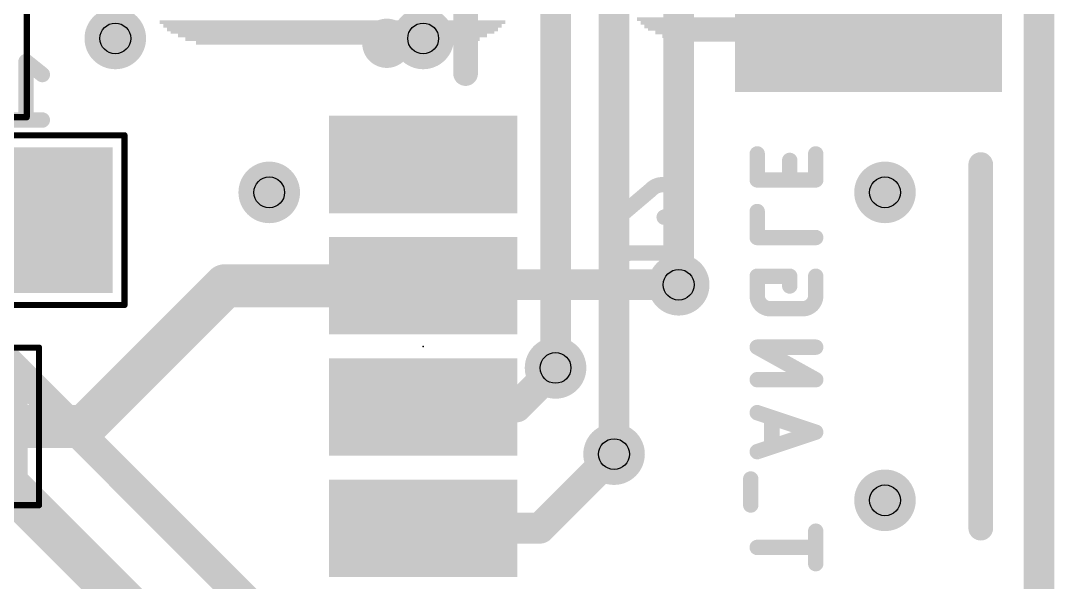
# Model space of a CAD drawing. Extents: x -28.7 to 57.9, y -15.3 to 34.1.
# Drawn here: x 19.54 to 28.07, y 10.75 to 15.39 of the extents above; entities that cross this region are included whole.
import ezdxf

# ---------------------------------------------------------------- set-up
doc = ezdxf.new("R2010")
doc.units = 0
for name, color, linetype in [('1', 12, 'CONTINUOUS'), ('16', 53, 'CONTINUOUS'), ('18', 110, 'CONTINUOUS'), ('20', 53, 'CONTINUOUS'), ('21', 41, 'CONTINUOUS'), ('22', 40, 'CONTINUOUS'), ('24', 53, 'CONTINUOUS'), ('26', 253, 'CONTINUOUS'), ('28', 253, 'CONTINUOUS'), ('30', 253, 'CONTINUOUS'), ('32', 253, 'CONTINUOUS'), ('40', 132, 'CONTINUOUS'), ('44', 253, 'CONTINUOUS'), ('52', 253, 'CONTINUOUS')]:
    doc.layers.add(name, color=color, linetype=linetype)

# ---------------------------------------------------------------- blocks, each defined once
blk = doc.blocks.new('RECT')
blk.add_solid([(-0.5, -0.5), (0.5, -0.5), (-0.5, 0.5), (0.5, 0.5)])
blk = doc.blocks.new('ROUNDV')
at = {"const_width": 0.5}
blk.add_lwpolyline([(0, -0.25, 1), (0, 0.25, 1), (0, -0.25)], format="xyb", dxfattribs=at)

msp = doc.modelspace()

# ---------------------------------------------------------------- linework, layer by layer
at = {"layer": '1'}
for points, const_width in [([(27.94, 25.4), (27.94, 0)], 0.254), ([(23.9522, 12.5222), (23.9522, 18.5913)], 0.254), ([(24.4348, 11.811), (24.4348, 18.6182)], 0.254), ([(24.9682, 13.208), (24.9682, 16.1798)], 0.254), ([(17.8308, 14.1732), (27.94, 4.064)], 0.254), ([(18.923, 12.065), (22.86, 8.128)], 0.3556)]:
    msp.add_lwpolyline(points, dxfattribs=dict(at, const_width=const_width))
at = {"layer": '1', "const_width": 0.127}
for points in [[(24.9047, 13.208, 1), (25.0317, 13.208)], [(23.8887, 12.5222, 1), (24.0157, 12.5222)], [(24.3713, 11.811, 1), (24.4983, 11.811)]]:
    msp.add_lwpolyline(points, format="xyb", dxfattribs=at)
at = {"layer": '16'}
for points, const_width in [([(27.94, 25.4), (27.94, 0)], 0.254), ([(21.2264, 13.2), (20.066, 12.0396)], 0.3556), ([(22.86, 13.2), (21.2264, 13.2)], 0.3556), ([(22.86, 13.2), (22.868, 13.208)], 0.254), ([(22.868, 13.208), (24.9682, 13.208)], 0.254), ([(23.63, 12.2), (23.9522, 12.5222)], 0.254), ([(22.86, 12.2), (23.63, 12.2)], 0.254), ([(20.066, 12.0396), (19.0712, 12.0396)], 0.3556), ([(23.8238, 11.2), (24.4348, 11.811)], 0.254), ([(22.86, 11.2), (23.8238, 11.2)], 0.254)]:
    msp.add_lwpolyline(points, dxfattribs=dict(at, const_width=const_width))
for points, const_width in [([(21.2264, 13.2889, 1), (21.2264, 13.1111)], 0.1778), ([(21.2893, 13.1371, 1), (21.1635, 13.2629)], 0.1778), ([(22.8151, 13.2449, 1), (22.9049, 13.1551)], 0.127), ([(22.868, 13.2715, 1), (22.868, 13.1445)], 0.127), ([(22.9129, 13.1631, 1), (22.8231, 13.2529)], 0.127), ([(22.86, 13.1111, 1), (22.86, 13.2889)], 0.1778), ([(24.9682, 13.1445, 1), (24.9682, 13.2715)], 0.127), ([(23.9971, 12.4773, 1), (23.9073, 12.5671)], 0.127), ([(22.86, 12.2635, 1), (22.86, 12.1365)], 0.127), ([(23.5851, 12.2449, 1), (23.6749, 12.1551)], 0.127), ([(23.63, 12.1365, 1), (23.63, 12.2635)], 0.127), ([(20.066, 11.9507, 1), (20.066, 12.1285)], 0.1778), ([(20.0031, 12.1025, 1), (20.1289, 11.9767)], 0.1778), ([(24.4797, 11.7661, 1), (24.3899, 11.8559)], 0.127), ([(22.86, 11.2635, 1), (22.86, 11.1365)], 0.127), ([(23.7789, 11.2449, 1), (23.8687, 11.1551)], 0.127), ([(23.8238, 11.1365, 1), (23.8238, 11.2635)], 0.127)]:
    msp.add_lwpolyline(points, format="xyb", dxfattribs=dict(at, const_width=const_width))
at = {"layer": '20', "const_width": 0.2032}
msp.add_lwpolyline([(27.94, 0), (27.94, 25.4)], dxfattribs=at)
at = {"layer": '22', "const_width": 0.2032}
for points in [[(23.21, 15.7), (23.21, 14.95)], [(27.46, 14.2), (27.46, 11.2)]]:
    msp.add_lwpolyline(points, dxfattribs=at)
at = {"layer": '22'}
for points, const_width in [([(22.56, 15.0984, 1), (22.56, 15.3016, 1), (22.56, 15.0984)], 0.2032), ([(23.1592, 14.95, 1), (23.2608, 14.95)], 0.1016), ([(27.5108, 14.2, 1), (27.4092, 14.2)], 0.1016), ([(27.4092, 11.2, 1), (27.5108, 11.2)], 0.1016)]:
    msp.add_lwpolyline(points, format="xyb", dxfattribs=dict(at, const_width=const_width))
at = {"layer": '24'}
msp.add_point((22.86, 12.7), dxfattribs=at)
at = {"layer": '26', "const_width": 0.127}
for points in [[(24.4729, 13.7654), (24.4729, 14.0335)], [(24.741, 13.9933), (24.4729, 13.7654)], [(24.9555, 13.4706), (24.5801, 13.4706)], [(24.4729, 13.3634), (24.4729, 13.3097)]]:
    msp.add_lwpolyline(points, dxfattribs=at)
at = {"layer": '26'}
for points, const_width in [([(24.5047, 14.0335, 1), (24.4412, 14.0335)], 0.0635), ([(24.8348, 14.0335, 0.2053), (24.741, 13.9933)], 0.127), ([(24.8348, 14.0653, 1), (24.8348, 14.0017)], 0.0635), ([(24.9555, 13.9129, 0.4142), (24.8348, 14.0335)], 0.127), ([(24.8348, 14.0018, 1), (24.8348, 14.0652)], 0.0635), ([(24.718, 14.0152, 1), (24.764, 13.9714)], 0.0635), ([(24.7616, 13.9691, 1), (24.7204, 14.0175)], 0.0635), ([(24.8483, 13.7654, 0.3252), (24.9555, 13.9129)], 0.127), ([(24.9872, 13.9129, 1), (24.9238, 13.9128)], 0.0635), ([(24.9238, 13.9128, 1), (24.9872, 13.9129)], 0.0635), ([(24.4523, 13.7896, 1), (24.4935, 13.7412)], 0.0635), ([(24.8385, 13.7956, 1), (24.858, 13.7352)], 0.0635), ([(24.4412, 13.7654, 1), (24.5047, 13.7654)], 0.0635), ([(24.5801, 13.4706, 0.4142), (24.4729, 13.3634)], 0.127), ([(24.5801, 13.5023, 1), (24.5801, 13.4388)], 0.0635), ([(24.5801, 13.4388, 1), (24.5801, 13.5023)], 0.0635), ([(24.9555, 13.4388, 1), (24.9555, 13.5023)], 0.0635), ([(24.5047, 13.3634, 1), (24.4412, 13.3634)], 0.0635), ([(24.4412, 13.3634, 1), (24.5047, 13.3634)], 0.0635), ([(24.4412, 13.3097, 1), (24.5047, 13.3097)], 0.0635)]:
    msp.add_lwpolyline(points, format="xyb", dxfattribs=dict(at, const_width=const_width))
at = {"layer": '28'}
for points, const_width in [([(19.6038, 15.0743, 1), (19.5641, 15.0247)], 0.0635), ([(19.6157, 15.0495, 1), (19.5522, 15.0495)], 0.0635), ([(19.6982, 14.9175, 1), (19.7379, 14.967)], 0.0635), ([(19.5522, 14.5669, 1), (19.6157, 14.5669)], 0.0635), ([(19.718, 14.5351, 1), (19.718, 14.5987)], 0.0635), ([(25.6476, 14.2875, 1), (25.5842, 14.2875)], 0.0635), ([(26.1303, 14.2875, 1), (26.0668, 14.2875)], 0.0635), ([(25.9158, 14.2339, 1), (25.8523, 14.2339)], 0.0635), ([(25.6159, 14.1048, 1), (25.6159, 14.0413)], 0.0635), ([(25.5842, 14.073, 1), (25.6476, 14.073)], 0.0635), ([(25.8523, 14.073, 1), (25.9158, 14.073)], 0.0635), ([(26.0668, 14.073, 1), (26.1303, 14.073)], 0.0635), ([(26.0985, 14.0413, 1), (26.0985, 14.1048)], 0.0635), ([(25.6476, 13.812, 1), (25.5842, 13.812)], 0.0635), ([(25.6159, 13.6293, 1), (25.6159, 13.5658)], 0.0635), ([(26.0985, 13.5658, 1), (26.0985, 13.6293)], 0.0635), ([(25.5842, 13.5975, 1), (25.6476, 13.5975)], 0.0635), ([(25.6159, 13.3102, 1), (25.6159, 13.2467)], 0.0635), ([(25.6476, 13.2785, 1), (25.5842, 13.2785)], 0.0635), ([(25.9158, 13.2785, 1), (25.8523, 13.2785)], 0.0635), ([(25.884, 13.2467, 1), (25.884, 13.3102)], 0.0635), ([(26.1303, 13.2785, 1), (26.0668, 13.2785)], 0.0635), ([(25.8523, 13.198, 1), (25.9158, 13.198)], 0.0635), ([(25.6159, 13.1176, 0.4142), (25.7231, 13.0104)], 0.127), ([(25.6476, 13.1176, 1), (25.5842, 13.1176)], 0.0635), ([(25.5842, 13.1176, 1), (25.6476, 13.1176)], 0.0635), ([(25.9913, 13.0104, 0.4142), (26.0985, 13.1176)], 0.127), ([(26.1302, 13.1176, 1), (26.0668, 13.1176)], 0.0635), ([(26.0668, 13.1176, 1), (26.1303, 13.1176)], 0.0635), ([(25.7231, 13.0421, 1), (25.7231, 12.9786)], 0.0635), ([(25.7231, 12.9786, 1), (25.7231, 13.0421)], 0.0635), ([(25.9913, 13.0421, 1), (25.9913, 12.9786)], 0.0635), ([(25.9913, 12.9786, 1), (25.9913, 13.0421)], 0.0635), ([(25.6313, 12.721, 1), (25.6005, 12.6655)], 0.0635), ([(25.6159, 12.725, 1), (25.6159, 12.6615)], 0.0635), ([(26.0985, 12.6615, 1), (26.0985, 12.725)], 0.0635), ([(25.6159, 12.4569, 1), (25.6159, 12.3934)], 0.0635), ([(26.0831, 12.3974, 1), (26.1139, 12.4529)], 0.0635), ([(26.0985, 12.3934, 1), (26.0985, 12.4569)], 0.0635), ([(25.6259, 12.1833, 1), (25.6059, 12.123)], 0.0635), ([(25.7683, 12.1129, 1), (25.7048, 12.1129)], 0.0635), ([(26.1085, 11.9622, 1), (26.0885, 12.0224)], 0.0635), ([(26.0885, 11.9622, 1), (26.1085, 12.0224)], 0.0635), ([(25.6059, 11.8615, 1), (25.6259, 11.8013)], 0.0635), ([(25.7048, 11.8716, 1), (25.7683, 11.8716)], 0.0635), ([(25.594, 11.6058, 1), (25.5305, 11.6058)], 0.0635), ([(25.5305, 11.3913, 1), (25.594, 11.3913)], 0.0635), ([(26.1303, 11.1754, 1), (26.0668, 11.1754)], 0.0635), ([(25.6159, 11.0731, 1), (25.6159, 11.0096)], 0.0635), ([(26.0985, 11.0096, 1), (26.0985, 11.0731)], 0.0635), ([(26.0668, 10.9073, 1), (26.1303, 10.9073)], 0.0635)]:
    msp.add_lwpolyline(points, format="xyb", dxfattribs=dict(at, const_width=const_width))
at = {"layer": '28', "const_width": 0.127}
for points in [[(19.718, 14.9423), (19.584, 15.0495)], [(19.584, 15.0495), (19.584, 14.5669)], [(19.718, 14.5669), (19.4499, 14.5669)], [(25.6159, 14.2875), (25.6159, 14.073)], [(26.0985, 14.073), (26.0985, 14.2875)], [(25.884, 14.073), (25.884, 14.2339)], [(25.6159, 14.073), (26.0985, 14.073)], [(25.6159, 13.5975), (25.6159, 13.812)], [(26.0985, 13.5975), (25.6159, 13.5975)], [(25.884, 13.2785), (25.6159, 13.2785)], [(25.6159, 13.2785), (25.6159, 13.1176)], [(25.884, 13.198), (25.884, 13.2785)], [(26.0985, 13.1176), (26.0985, 13.2785)], [(25.7231, 13.0104), (25.9913, 13.0104)], [(26.0985, 12.4252), (25.6159, 12.6933)], [(25.6159, 12.6933), (26.0985, 12.6933)], [(25.6159, 12.4252), (26.0985, 12.4252)], [(26.0985, 11.9923), (25.6159, 12.1531)], [(25.7366, 12.1129), (25.7366, 11.8716)], [(25.6159, 11.8314), (26.0985, 11.9923)], [(25.5623, 11.3913), (25.5623, 11.6058)], [(26.0985, 10.9073), (26.0985, 11.1754)], [(25.6159, 11.0413), (26.0985, 11.0413)]]:
    msp.add_lwpolyline(points, dxfattribs=at)
at = {"layer": '40', "const_width": 0.0508}
for points in [[(19.5896, 14.59), (19.5896, 15.89)], [(17.1896, 14.59), (19.5896, 14.59)], [(20.396, 14.4414), (17.196, 14.4414)], [(20.396, 13.0414), (20.396, 14.4414)], [(17.196, 13.0414), (20.396, 13.0414)], [(19.6912, 12.6896), (17.2912, 12.6896)], [(19.6912, 11.3896), (19.6912, 12.6896)], [(17.2912, 11.3896), (19.6912, 11.3896)]]:
    msp.add_lwpolyline(points, dxfattribs=at)
at = {"layer": '40', "const_width": 0.0254}
for points in [[(19.5769, 14.59, 1), (19.6023, 14.59)], [(19.5896, 14.5773, 1), (19.5896, 14.6027)], [(20.4087, 14.4414, 1), (20.3833, 14.4414)], [(20.396, 14.4287, 1), (20.396, 14.4541)], [(20.3833, 13.0414, 1), (20.4087, 13.0414)], [(20.396, 13.0287, 1), (20.396, 13.0541)], [(19.7039, 12.6896, 1), (19.6785, 12.6896)], [(19.6912, 12.6769, 1), (19.6912, 12.7023)], [(19.6785, 11.3896, 1), (19.7039, 11.3896)], [(19.6912, 11.3769, 1), (19.6912, 11.4023)]]:
    msp.add_lwpolyline(points, format="xyb", dxfattribs=at)
at = {"layer": '44'}
for centre in [(20.32, 15.24), (22.86, 15.24), (21.59, 13.97), (26.67, 13.97), (24.9682, 13.208), (23.9522, 12.5222), (24.4348, 11.811), (26.67, 11.43)]:
    msp.add_circle(centre, 0.127, dxfattribs=at)

# ---------------------------------------------------------------- block references
at = {"layer": '16', "rotation": 270}
for p, xscale, yscale in [((26.535, 15.5), 1.2, 2), ((22.86, 14.2), 0.6, 1.35), ((22.86, 13.2), 0.6, 1.35), ((22.86, 12.2), 0.6, 1.35), ((22.86, 11.2), 0.6, 1.35)]:
    msp.add_blockref('RECT', p, dxfattribs=dict(at, xscale=xscale, yscale=yscale))
at = {"layer": '16', "xscale": 1.1}
msp.add_blockref('RECT', (19.646, 13.7414), dxfattribs=at)
at = {"layer": '18', "xscale": 0.508, "yscale": 0.508}
for p in [(20.32, 15.24), (20.32, 15.24), (22.86, 15.24), (22.86, 15.24), (21.59, 13.97), (21.59, 13.97), (26.67, 13.97), (26.67, 13.97), (24.9682, 13.208), (24.9682, 13.208), (23.9522, 12.5222), (23.9522, 12.5222), (24.4348, 11.811), (24.4348, 11.811), (26.67, 11.43), (26.67, 11.43)]:
    msp.add_blockref('ROUNDV', p, dxfattribs=at)
at = {"layer": '21', "yscale": 0.03}
for p, xscale in [((22.112, 15.3738), 2.85), ((22.112, 15.3438), 2.79), ((26.109, 15.3992), 2.97), ((26.109, 15.3692), 2.91), ((26.109, 15.3392), 2.85), ((22.112, 15.3138), 2.73), ((22.112, 15.2938), 2.67), ((22.112, 15.2638), 2.55), ((26.109, 15.3192), 2.79), ((26.109, 15.2892), 2.67), ((26.109, 15.2592), 2.55), ((22.112, 15.2338), 2.43), ((22.112, 15.2038), 2.25), ((26.109, 15.2292), 2.37)]:
    msp.add_blockref('RECT', p, dxfattribs=dict(at, xscale=xscale))
at = {"layer": '30'}
for p, xscale, yscale, rotation in [((26.535, 15.5), 1.4032, 2.2032, 270), ((22.86, 14.2), 0.8032, 1.5532, 270), ((22.86, 13.2), 0.8032, 1.5532, 270), ((19.0712, 12.0396), 1.0532, 1.1032, 180), ((22.86, 12.2), 0.8032, 1.5532, 270), ((22.86, 11.2), 0.8032, 1.5532, 270)]:
    msp.add_blockref('RECT', p, dxfattribs=dict(at, xscale=xscale, yscale=yscale, rotation=rotation))
at = {"layer": '30', "xscale": 1.3032, "yscale": 1.2032}
msp.add_blockref('RECT', (19.646, 13.7414), dxfattribs=at)
at = {"layer": '32', "rotation": 270}
for p, xscale, yscale in [((26.535, 15.5), 1.2, 2), ((22.86, 14.2), 0.6, 1.35), ((22.86, 13.2), 0.6, 1.35), ((22.86, 12.2), 0.6, 1.35), ((22.86, 11.2), 0.6, 1.35)]:
    msp.add_blockref('RECT', p, dxfattribs=dict(at, xscale=xscale, yscale=yscale))
at = {"layer": '32', "xscale": 1.1}
msp.add_blockref('RECT', (19.646, 13.7414), dxfattribs=at)
at = {"layer": '52', "xscale": 0.5001, "yscale": 0.95}
msp.add_blockref('RECT', (19.3763, 13.7363), dxfattribs=at)

doc.saveas('drawing.dxf')
